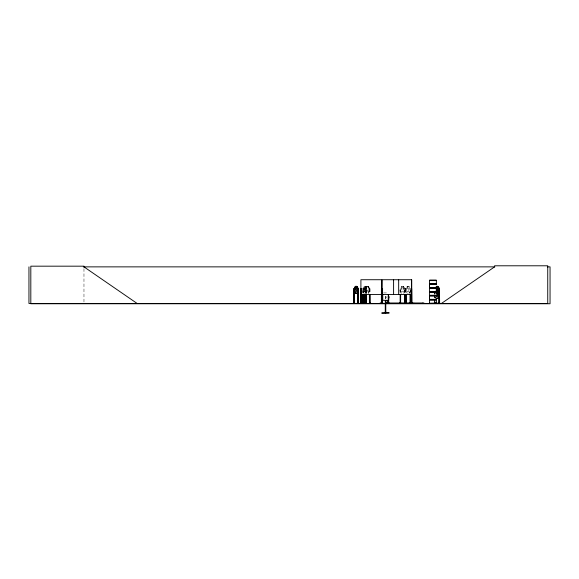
<?xml version="1.0" encoding="UTF-8"?>
<svg xmlns="http://www.w3.org/2000/svg" width="579" height="579" viewBox="0 0 579 579"><rect width="100%" height="100%" fill="white"/><g stroke="black" fill="none" stroke-linecap="round" stroke-linejoin="round"><path stroke-width="0.43" stroke-dasharray="2.9 2.17" d="M364.097 286.395L363.547 290.448L364.278 291.838L365.009 291.838L365.733 290.448L366.862 291.838L367.991 291.838L369.105 290.448L368.266 286.395M366.579 288.689L367.129 286.699L367.694 286.699L368.266 288.689M363.344 288.653L363.25 293.032M366.08 293.032L365.986 288.487L365.928 293.032M401.725 286.395L400.892 290.448L402.007 291.838L403.122 291.838L404.222 290.448L403.397 286.395L405.09 288.689L405.155 293.032L405.119 288.675L403.418 286.33M365.776 293.032L365.776 288.689L366.579 286.395L364.864 288.689L364.813 293.032M365.161 293.35L366.283 290.991M365.204 293.35L366.319 291.013L366.319 288.675L365.204 286.33L364.025 286.33L362.953 288.689L362.946 293.032M368.266 289.724L367.694 290.629L366.579 289.724M405.662 290.991L407.305 293.35L405.582 291.013L405.582 288.675L407.305 286.33L409.027 286.33L410.67 288.689M403.418 293.35L405.061 290.991M408.977 293.292L410.67 290.991M409.006 293.35L410.721 291.013M364.806 288.675L366.55 286.33L366.55 293.256M368.273 293.35L369.938 290.991M365.342 288.668L365.349 293.032L365.342 288.508M404.692 293.032L404.641 288.516M366.529 286.33L368.295 286.33L370.01 288.675L369.938 293.032M403.447 286.33L401.696 286.33L400.002 288.675L400.632 288.689L400.632 293.032M408.434 286.699L407.855 286.699L407.312 288.689L407.855 290.629L408.977 289.724L408.412 286.699M366.232 293.032L366.268 288.675L362.794 288.689L362.794 293.032M370.01 288.675L369.402 288.689L369.402 293.032M404.569 288.689L405.155 288.689M405.582 288.675L406.212 288.689L406.132 293.032M364.097 293.292L362.917 291.013L362.917 288.675M364.886 290.991L366.529 293.35M400.096 293.032L400.082 288.689L400.002 291.013L401.746 293.292M383.551 292.923L388.292 292.923M369.496 288.508L369.467 293.032M368.244 286.395L369.959 288.689M364.828 291.013L366.55 293.35M435.654 297.924L434.829 296.723L435.632 297.924M400.002 291.013L401.725 293.35M365.161 286.33L366.283 288.689M362.953 290.991L364.075 293.35M408.977 286.395L409.802 290.448L408.702 291.838L407.587 291.838L406.472 290.448L407.305 286.395L405.662 288.689L405.676 293.032M365.19 286.395L365.733 288.689M434.967 291.295L434.967 293.9M434.967 294.769L435.046 298.243M434.967 299.111L434.967 301.71M434.583 291.295L434.583 293.9M434.583 294.769L434.583 298.243M434.583 299.111L434.583 301.71M434.511 291.295L434.511 293.9M434.511 294.769L434.511 298.243M434.511 299.111L434.511 301.71M410.272 293.032L410.193 288.487L410.2 293.032M405.756 288.689L405.756 293.032M404.562 288.501L404.62 293.032M385.759 296.216L385.759 298.851M385.296 296.216L385.296 298.851M369.865 288.689L369.865 293.032M368.295 286.33L368.295 293.256M364.864 288.689L364.879 293.032M363.098 288.689L363.098 293.032M83.969 268.649L83.969 302.556M387.105 298.149A1.23 1.23 0 0 1 387.105 296.412M364.452 286.699L364.097 289.724L364.821 290.629L365.19 288.689L364.821 286.699L364.408 286.699M402.275 286.699L401.732 289.724L402.832 290.629L403.397 288.689L402.832 286.699L402.275 286.699"/><path stroke-width="0.87" d="M436.363 299.35L429.466 299.35L429.473 297.649M436.363 287.741L429.466 287.741L429.473 286.048M409.035 303.164L414.571 303.41L398.924 303.41M438.057 293.792L437.167 292.004L438.05 290.253L436.884 291.657L436.168 290.303M436.327 288.031L436.689 286.699L437.268 286.699L437.811 289.724L437.246 290.629L436.146 289.724M436.327 290.368L436.689 289.037L437.246 289.037L437.811 292.062L437.246 292.974L436.146 292.062M436.269 293.184L436.631 291.852M362.852 303.374L362.794 294.769M355.484 286.395L354.797 290.448L355.716 291.838L356.635 291.838L357.547 290.448L356.859 286.395M351.938 303.439L355.738 303.396M357.916 288.675L357.771 303.447M398.707 303.439L401.138 303.374M406.704 303.396L404.149 303.41M365.754 303.374L365.776 294.769M381.735 303.418L381.778 279.729L360.905 279.729L360.927 303.447L361.043 288.689M381.38 303.447L381.416 288.689L381.908 288.689L382.002 303.374M439.048 288.689L438.976 303.447M436.117 293.792L436.863 292.344L437.63 293.828L438.064 293.683M354.022 288.675L355.426 286.33L356.888 286.33L358.285 288.675L358.285 291.013L356.888 293.35L355.426 293.35L354.022 291.013L355.484 293.292M355.463 286.33L354.066 288.689L354.037 303.447M356.845 293.35L358.242 290.991M439.092 288.668L439.106 293.9M437.811 295.695L439.454 293.336M439.533 293.358L437.833 295.695L436.088 295.695M429.466 303.295L429.466 300.031L436.363 300.031L436.363 303.295L429.444 303.439M387.076 303.36L387.054 302.643L387.199 303.157M388.538 303.353L388.9 302.643L388.755 303.157M388.799 303.439L387.054 303.287L387.517 303.439M436.371 291.7L429.394 291.751L437.536 291.838L438.636 290.448L437.811 286.395L439.497 288.689L439.62 303.447M441.444 303.447L494.596 266.868L494.596 265.79L547.741 265.79L547.741 303.447L28.95 303.447L28.95 266.868M381.923 303.41L382.075 279.729L411.589 279.729L411.647 303.447M83.289 266.868L494.871 266.868M547.336 266.868L550.05 266.868L550.05 303.758L30.817 303.758L30.817 266.174L83.969 266.174L83.969 266.868L137.114 303.447M429.473 280.605L436.356 280.605M429.415 283.905L436.414 283.905M429.415 284.115L436.414 284.115M436.363 284.354L429.466 284.354L429.466 287.741M436.11 286.33L437.862 286.33L439.555 288.675L438.983 288.689M429.415 287.98L436.414 287.98M429.415 288.19L436.414 288.19M436.363 288.422L429.466 288.422L429.466 291.693M360.905 288.689L361.397 288.689L361.441 303.447M382.075 288.689L382.581 288.689L382.516 303.447M411.589 288.689L411.09 288.689L411.148 303.447M411.705 288.689L411.872 303.374M436.088 288.675L437.833 288.675M436.117 288.733L437.811 288.733L438.636 291.034L438.636 292.793L437.536 294.183L436.421 294.183M436.059 291.49L437.804 291.49L439.418 293.85M429.466 291.823L436.363 291.823M436.371 291.99L429.459 292.004L429.473 295.276L436.363 295.276M429.473 292.207L436.356 292.207M436.11 293.35L437.862 293.35L439.555 291.013L437.811 288.675M360.905 294.479L381.778 294.479M382.075 294.479L411.589 294.479M429.415 295.514L436.414 295.514M429.415 295.724L436.414 295.724M436.631 295.789L437.753 294.877L437.188 291.852M436.363 295.956L429.466 295.956L429.466 299.35M436.363 296.998L437.478 296.998L438.578 295.608L437.753 291.548M436.081 298.453L437.775 298.453L439.497 296.173L437.782 298.511L436.059 298.511M429.415 299.582L436.414 299.582M429.415 299.792L436.414 299.792M353.907 302.911L354.5 302.911L354.5 303.447M357.641 302.911L358.235 302.911L358.235 303.447M361.448 302.911L360.855 302.911L360.862 303.447M362.751 302.911L363.294 302.911L363.286 303.447M364.756 302.911L365.4 302.911M365.733 302.911L366.275 302.911M369.344 302.911L369.988 302.911M381.366 302.911L382.632 302.911L382.632 303.447M404.562 302.911L405.206 302.911M405.626 302.911L406.263 302.911L406.292 303.374M410.142 302.911L410.786 302.911M411.951 302.911L411.032 302.911L411.032 303.447M438.976 302.911L439.62 302.911M387.054 303.157L388.9 303.157M435.582 303.143L433.403 303.447M435.886 303.063L440.742 303.41M429.473 303.208L436.356 303.208M368.577 303.439L356.432 303.41M384.043 303.439L379.94 303.143L383.855 303.374M440.952 303.439L438.564 303.41M385.259 311.98L385.795 311.98M381.836 312.906L389.218 312.906L381.858 313.188M369.004 303.396L371.24 303.439M388.415 294.45L388.589 296.209A1.23 1.23 0 0 1 388.849 298.149L388.589 302.889L387.365 302.889L387.235 300.523M356.845 286.33L358.242 288.689L357.692 288.689L357.648 303.447M411.669 303.374L411.705 279.729M439.475 288.689L439.41 303.447M439.171 302.911L439.179 303.447M439.106 296.506L439.056 303.447M435.097 303.063L435.097 303.447L435.046 302.911M434.901 302.911L434.894 303.447M434.648 302.911L434.663 303.447M434.511 302.911L434.539 303.447M423.922 303.447L423.922 302.991L385.954 302.991L385.954 303.447M422.844 302.991L422.844 303.447M420.904 303.447L418.631 303.447M417.321 303.447L415.013 303.447M411.778 302.991L411.835 303.447M410.735 294.769L410.692 303.447M410.656 294.769L410.583 303.447M410.352 302.911L410.337 303.447M410.272 294.769L410.221 303.447L410.2 294.769M406.212 294.769L406.19 303.447M406.06 302.911L406.074 303.447M405.756 294.769L405.828 303.447M405.676 294.769L405.705 303.447M405.003 302.911L405.011 303.447M404.692 294.769L404.757 303.447M404.62 294.769L404.569 303.447M400.682 303.447L400.682 302.911L400.046 302.911L400.046 303.447M400.632 294.769L400.61 303.447M400.494 302.911L400.48 303.447M400.248 302.911L400.234 303.447M400.169 294.769L400.14 303.447M398.67 279.729L398.67 294.479M393.597 279.729L393.597 294.479M388.292 294.559L388.292 300.298L382.762 300.298L382.762 294.559M388.256 303.157L388.256 302.079L387.698 302.079L387.698 303.157M387.025 302.991L387.025 303.447M385.759 300.602L385.795 312.906M385.296 300.602L385.259 312.906M382.14 302.911L382.133 303.447M381.691 302.911L381.633 303.447M381.554 288.689L381.51 303.447M370.951 303.447L352.17 303.447M369.938 294.769L369.988 303.447M369.865 294.769L369.894 303.447M369.793 302.911L369.793 303.447M369.467 294.769L369.54 303.447M369.402 294.769L369.416 303.447M366.232 294.769L366.225 303.447M366.08 294.769L366.116 303.447M366.015 302.911L366 303.447M365.928 294.769L365.899 303.447M365.204 302.911L365.204 303.447M364.879 294.769L364.857 303.447L364.813 294.769M363.25 294.769L363.236 303.447M363.098 294.769L363.134 303.447M362.946 294.769L363.026 303.447M362.91 302.911L362.809 303.447M361.26 288.689L361.303 303.447M361.18 302.911L361.122 303.447M358.206 288.689L358.191 303.447M358.068 288.689L358.003 303.447M357.894 302.911L357.88 303.447M354.377 303.447L354.478 288.487L353.957 288.689L353.957 303.447M354.334 288.689L354.268 303.447M354.138 302.911L354.16 303.447M355.94 286.699L355.492 289.724L356.396 290.629L356.867 288.689L356.396 286.699L355.897 286.699M436.363 280.25L429.466 280.25L436.371 280.265M436.371 280.402L429.459 280.402L429.473 283.674L436.363 283.674L436.363 280.402M405.155 303.447L405.155 294.769L405.126 303.447M365.335 303.447L365.349 294.769L365.306 303.447"/></g></svg>
